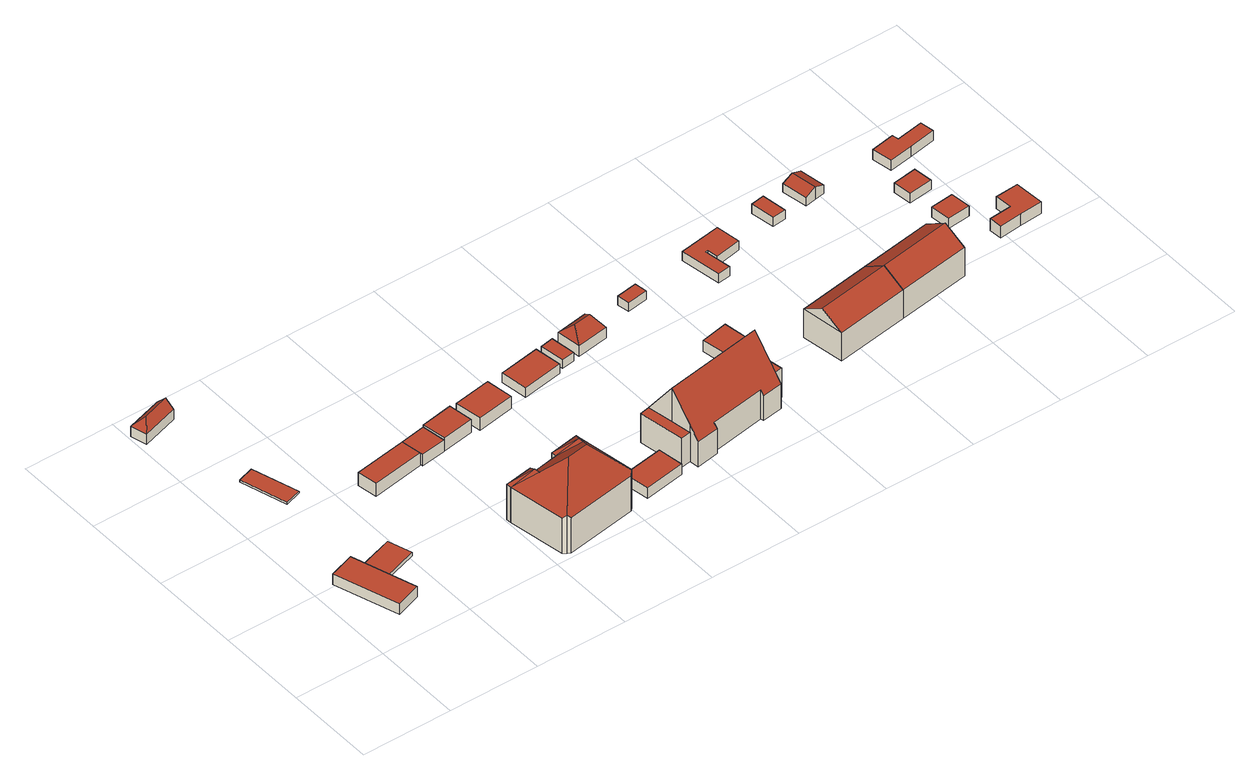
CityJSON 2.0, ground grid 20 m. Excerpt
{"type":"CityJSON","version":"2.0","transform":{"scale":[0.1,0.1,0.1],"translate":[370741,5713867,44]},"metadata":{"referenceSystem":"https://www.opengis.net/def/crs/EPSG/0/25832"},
"CityObjects":{
"building1":{"type":"Building","attributes":{"Geometrietyp2DReferenz":"3000","Gemeindeschluessel":"05513000","function":"31001_2463","roofType":"1000","measuredHeight":2.46},"address":[{"country":"Germany","locality":"Gelsenkirchen","thoroughfareNumber":"47","thoroughfareName":"Wiedehopfstraße"}],"geometry":[{"type":"Solid","lod":"2","boundaries":[[[[0,1,2,3]],[[4,5,1,0]],[[6,7,5,4]],[[3,2,7,6]],[[4,0,3,6]],[[1,5,7,2]]]],"semantics":{"surfaces":[{"type":"WallSurface"},{"type":"RoofSurface"},{"type":"GroundSurface"}],"values":[[0,0,0,0,1,2]]}}]},
"building2":{"type":"Building","attributes":{"Geometrietyp2DReferenz":"3000","Gemeindeschluessel":"05513000","function":"31001_1313","roofType":"9999","measuredHeight":0.875},"address":[{"country":"Germany","locality":"Gelsenkirchen","thoroughfareNumber":"47","thoroughfareName":"Wiedehopfstraße"}],"geometry":[{"type":"Solid","lod":"2","boundaries":[[[[8,9,10,11]],[[9,12,13,10]],[[8,14,12,9]],[[11,15,14,8]],[[10,13,15,11]],[[12,14,15,13]]]],"semantics":{"surfaces":[{"type":"RoofSurface"},{"type":"WallSurface"},{"type":"GroundSurface"}],"values":[[0,1,1,1,1,2]]}}]},
"building3":{"type":"Building","attributes":{"Geometrietyp2DReferenz":"3000","Gemeindeschluessel":"05513000","function":"31001_2140","roofType":"9999","measuredHeight":0.411},"address":[{"country":"Germany","locality":"Gelsenkirchen","thoroughfareNumber":"45","thoroughfareName":"Wiedehopfstraße"}],"geometry":[{"type":"Solid","lod":"2","boundaries":[[[[16,17,18,19]],[[17,20,21,18]],[[16,22,20,17]],[[19,23,22,16]],[[18,21,23,19]],[[20,22,23,21]]]],"semantics":{"surfaces":[{"type":"RoofSurface"},{"type":"WallSurface"},{"type":"GroundSurface"}],"values":[[0,1,1,1,1,2]]}}]},
"building4":{"type":"Building","attributes":{"Geometrietyp2DReferenz":"3000","Gemeindeschluessel":"05513000","function":"31001_2140","roofType":"5000","measuredHeight":4.24},"address":[{"country":"Germany","locality":"Gelsenkirchen","thoroughfareNumber":"45","thoroughfareName":"Wiedehopfstraße"}],"geometry":[{"type":"Solid","lod":"2","boundaries":[[[[24,25,26,27]],[[28,29,25,24]],[[30,31,29,28]],[[27,26,31,30]],[[24,32,28]],[[30,33,27]],[[27,33,32,24]],[[28,32,33,30]],[[25,29,31,26]]]],"semantics":{"surfaces":[{"type":"WallSurface"},{"type":"RoofSurface"},{"type":"GroundSurface"}],"values":[[0,0,0,0,1,0,1,1,2]]}}]},
"building5":{"type":"Building","attributes":{"Geometrietyp2DReferenz":"3000","Gemeindeschluessel":"05513000","function":"31001_1313","roofType":"1000","measuredHeight":3.12},"address":[{"country":"Germany","locality":"Gelsenkirchen","thoroughfareNumber":"3","thoroughfareName":"Neuer Weg"}],"geometry":[{"type":"Solid","lod":"2","boundaries":[[[[34,35,36,37]],[[38,39,35,34]],[[40,41,39,38]],[[37,36,41,40]],[[38,34,37,40]],[[35,39,41,36]]]],"semantics":{"surfaces":[{"type":"WallSurface"},{"type":"RoofSurface"},{"type":"GroundSurface"}],"values":[[0,0,0,0,1,2]]}}]},
"building6":{"type":"Building","attributes":{"Geometrietyp2DReferenz":"3000","Gemeindeschluessel":"05513000","function":"31001_1313","roofType":"1000","measuredHeight":2.69},"address":[{"country":"Germany","locality":"Gelsenkirchen","thoroughfareNumber":"3","thoroughfareName":"Neuer Weg"}],"geometry":[{"type":"Solid","lod":"2","boundaries":[[[[42,43,44,45]],[[46,47,43,42]],[[34,48,47,46]],[[37,49,48,34]],[[45,44,49,37]],[[34,46,42,45,37]],[[43,47,48,49,44]]]],"semantics":{"surfaces":[{"type":"WallSurface"},{"type":"RoofSurface"},{"type":"GroundSurface"}],"values":[[0,0,0,0,0,1,2]]}}]},
"building7":{"type":"Building","attributes":{"Gemeindeschluessel":"05513000","Geometrietyp2DReferenz":"3000","function":"31001_1010"},"address":[{"country":"Germany","locality":"Gelsenkirchen","thoroughfareNumber":"3","thoroughfareName":"Neuer Weg"}],"children":["building7-1","building7-2","building7-3"]},
"building7-1":{"type":"BuildingPart","attributes":{"roofType":"3200","measuredHeight":15.98,"storeysAboveGround":2},"parents":["building7"],"geometry":[{"type":"MultiSurface","lod":"2","boundaries":[[[50,51,52,53]],[[54,55,51,50]],[[56,57,55,54]],[[58,59,60,61]],[[62,63,64,65]],[[66,67,63,62]],[[68,69,67,66]],[[53,52,69,68]],[[70,50,53,68,66,71]],[[66,62,65,71]],[[56,54,50,70]],[[51,55,57,60,59,64,63,67,69,52]],[[61,60,57,56]],[[65,64,59,58]],[[72,70,71,73,58,61]],[[72,61,56]],[[65,58,73]]],"semantics":{"surfaces":[{"type":"WallSurface"},{"type":"RoofSurface"},{"type":"GroundSurface"},{"type":"ClosureSurface"}],"values":[0,0,0,0,0,0,0,0,1,1,1,2,3,3,1,3,3]}}]},
"building7-2":{"type":"BuildingPart","attributes":{"roofType":"3200","measuredHeight":12.13,"storeysAboveGround":2},"parents":["building7"],"geometry":[{"type":"Solid","lod":"2","boundaries":[[[[74,75,57,56]],[[76,77,75,74]],[[61,60,77,76]],[[74,56,78]],[[78,56,72]],[[61,78,72]],[[78,61,76]],[[76,74,78]],[[75,77,60,57]],[[56,57,60,61]],[[56,61,72]]]],"semantics":{"surfaces":[{"type":"WallSurface"},{"type":"RoofSurface"},{"type":"GroundSurface"},{"type":"ClosureSurface"}],"values":[[0,0,0,1,1,1,1,1,2,3,3]]}}]},
"building7-3":{"type":"BuildingPart","attributes":{"roofType":"3200","measuredHeight":12.04,"storeysAboveGround":2},"parents":["building7"],"geometry":[{"type":"Solid","lod":"2","boundaries":[[[[79,80,81,82]],[[65,64,80,79]],[[82,81,59,58]],[[83,58,73]],[[58,83,82]],[[65,83,73]],[[83,65,79]],[[79,82,83]],[[80,64,59,81]],[[58,59,64,65]],[[58,65,73]]]],"semantics":{"surfaces":[{"type":"WallSurface"},{"type":"RoofSurface"},{"type":"GroundSurface"},{"type":"ClosureSurface"}],"values":[[0,0,0,1,1,1,1,1,2,3,3]]}}]},
"building8":{"type":"Building","attributes":{"Geometrietyp2DReferenz":"3000","Gemeindeschluessel":"05513000","function":"31001_2140","roofType":"1000","measuredHeight":3.06},"address":[{"country":"Germany","locality":"Gelsenkirchen","thoroughfareNumber":"3","thoroughfareName":"Neuer Weg"}],"geometry":[{"type":"Solid","lod":"2","boundaries":[[[[84,85,86,87]],[[88,89,85,84]],[[90,91,89,88]],[[87,86,91,90]],[[88,84,87,90]],[[85,89,91,86]]]],"semantics":{"surfaces":[{"type":"WallSurface"},{"type":"RoofSurface"},{"type":"GroundSurface"}],"values":[[0,0,0,0,1,2]]}}]},
"building9":{"type":"Building","attributes":{"Geometrietyp2DReferenz":"3000","Gemeindeschluessel":"05513000","function":"31001_1313","roofType":"1000","measuredHeight":2.96},"address":[{"country":"Germany","locality":"Gelsenkirchen","thoroughfareNumber":"3","thoroughfareName":"Neuer Weg"}],"geometry":[{"type":"Solid","lod":"2","boundaries":[[[[92,93,94,95]],[[96,97,93,92]],[[98,99,97,96]],[[95,94,99,98]],[[96,92,95,98]],[[93,97,99,94]]]],"semantics":{"surfaces":[{"type":"WallSurface"},{"type":"RoofSurface"},{"type":"GroundSurface"}],"values":[[0,0,0,0,1,2]]}}]},
"building10":{"type":"Building","attributes":{"Geometrietyp2DReferenz":"3000","Gemeindeschluessel":"05513000","function":"31001_2463","roofType":"1000","measuredHeight":2.56},"address":[{"country":"Germany","locality":"Gelsenkirchen","thoroughfareNumber":"3","thoroughfareName":"Neuer Weg"}],"geometry":[{"type":"Solid","lod":"2","boundaries":[[[[100,101,102,103]],[[104,105,101,100]],[[106,107,105,104]],[[103,102,107,106]],[[104,100,103,106]],[[101,105,107,102]]]],"semantics":{"surfaces":[{"type":"WallSurface"},{"type":"RoofSurface"},{"type":"GroundSurface"}],"values":[[0,0,0,0,1,2]]}}]},
"building11":{"type":"Building","attributes":{"Geometrietyp2DReferenz":"3000","Gemeindeschluessel":"05513000","function":"31001_1313","roofType":"1000","measuredHeight":2.36},"address":[{"country":"Germany","locality":"Gelsenkirchen","thoroughfareNumber":"5","thoroughfareName":"Neuer Weg"}],"geometry":[{"type":"Solid","lod":"2","boundaries":[[[[108,109,110,111]],[[112,113,109,108]],[[114,115,113,112]],[[111,110,115,114]],[[112,108,111,114]],[[109,113,115,110]]]],"semantics":{"surfaces":[{"type":"WallSurface"},{"type":"RoofSurface"},{"type":"GroundSurface"}],"values":[[0,0,0,0,1,2]]}}]},
"building12":{"type":"Building","attributes":{"Geometrietyp2DReferenz":"3000","Gemeindeschluessel":"05513000","function":"31001_1313","roofType":"1000","measuredHeight":2.13},"address":[{"country":"Germany","locality":"Gelsenkirchen","thoroughfareNumber":"5","thoroughfareName":"Neuer Weg"}],"geometry":[{"type":"Solid","lod":"2","boundaries":[[[[116,117,118,119]],[[120,121,117,116]],[[122,123,121,120]],[[119,118,123,122]],[[120,116,119,122]],[[117,121,123,118]]]],"semantics":{"surfaces":[{"type":"WallSurface"},{"type":"RoofSurface"},{"type":"GroundSurface"}],"values":[[0,0,0,0,1,2]]}}]},
"building13":{"type":"Building","attributes":{"Gemeindeschluessel":"05513000","Geometrietyp2DReferenz":"3000","function":"31001_1010"},"address":[{"country":"Germany","locality":"Gelsenkirchen","thoroughfareNumber":"5","thoroughfareName":"Neuer Weg"}],"children":["building13-1","building13-2","building13-3"]},
"building13-1":{"type":"BuildingPart","attributes":{"roofType":"3100","measuredHeight":15.07,"storeysAboveGround":2},"parents":["building13"],"geometry":[{"type":"MultiSurface","lod":"2","boundaries":[[[124,125,126,127]],[[128,129,130,131]],[[132,133,134,135]],[[136,137,133,132]],[[138,139,137,136]],[[140,141,139,138]],[[142,143,141,140]],[[127,126,143,142]],[[128,131,144,145]],[[124,127,142,140,138,136,132,135,145,144]],[[125,146,130,129,147,134,133,137,139,141,143,126]],[[144,148,149,124]],[[149,148,146,125]],[[144,131,148]],[[146,148,131,130]],[[145,150,128]],[[150,147,129,128]],[[145,135,151,150]],[[147,150,151,134]]],"semantics":{"surfaces":[{"type":"WallSurface"},{"type":"RoofSurface"},{"type":"GroundSurface"},{"type":"ClosureSurface"}],"values":[0,0,0,0,0,0,0,0,1,1,2,0,3,0,3,0,3,0,3]}}]},
"building13-2":{"type":"BuildingPart","attributes":{"roofType":"1000","measuredHeight":6.95,"storeysAboveGround":2},"parents":["building13"],"geometry":[{"type":"MultiSurface","lod":"2","boundaries":[[[152,153,129,128]],[[154,155,153,152]],[[151,134,155,154]],[[154,152,128,151]],[[153,155,134,129]],[[150,128,129,147]],[[151,150,147,134]]],"semantics":{"surfaces":[{"type":"WallSurface"},{"type":"RoofSurface"},{"type":"GroundSurface"},{"type":"ClosureSurface"}],"values":[0,0,0,1,2,3,3]}}]},
"building13-3":{"type":"BuildingPart","attributes":{"roofType":"1000","measuredHeight":6.95,"storeysAboveGround":2},"parents":["building13"],"geometry":[{"type":"MultiSurface","lod":"2","boundaries":[[[131,130,156,157]],[[158,159,125,149]],[[157,156,159,158]],[[149,131,157,158]],[[130,125,159,156]],[[148,149,125,146]],[[131,148,146,130]]],"semantics":{"surfaces":[{"type":"WallSurface"},{"type":"RoofSurface"},{"type":"GroundSurface"},{"type":"ClosureSurface"}],"values":[0,0,0,1,2,3,3]}}]},
"building14":{"type":"Building","attributes":{"Geometrietyp2DReferenz":"3000","Gemeindeschluessel":"05513000","function":"31001_2140","roofType":"3200","measuredHeight":5.03},"address":[{"country":"Germany","locality":"Gelsenkirchen","thoroughfareNumber":"5","thoroughfareName":"Neuer Weg"}],"geometry":[{"type":"Solid","lod":"2","boundaries":[[[[160,161,162,163]],[[164,165,161,160]],[[166,167,165,164]],[[163,162,167,166]],[[160,168,164]],[[166,169,163]],[[163,169,168,160]],[[164,168,169,166]],[[161,165,167,162]]]],"semantics":{"surfaces":[{"type":"WallSurface"},{"type":"RoofSurface"},{"type":"GroundSurface"}],"values":[[0,0,0,0,1,1,1,1,2]]}}]},
"building15":{"type":"Building","attributes":{"Geometrietyp2DReferenz":"3000","Gemeindeschluessel":"05513000","function":"31001_2463","roofType":"1000","measuredHeight":2.71},"address":[{"country":"Germany","locality":"Gelsenkirchen","thoroughfareNumber":"5","thoroughfareName":"Neuer Weg"}],"geometry":[{"type":"Solid","lod":"2","boundaries":[[[[170,171,172,173]],[[174,175,171,170]],[[176,177,175,174]],[[173,172,177,176]],[[174,170,173,176]],[[171,175,177,172]]]],"semantics":{"surfaces":[{"type":"WallSurface"},{"type":"RoofSurface"},{"type":"GroundSurface"}],"values":[[0,0,0,0,1,2]]}}]},
"building16":{"type":"Building","attributes":{"Geometrietyp2DReferenz":"3000","Gemeindeschluessel":"05513000","function":"31001_1313","roofType":"1000","measuredHeight":2.04},"address":[{"country":"Germany","locality":"Gelsenkirchen","thoroughfareNumber":"5","thoroughfareName":"Neuer Weg"}],"geometry":[{"type":"Solid","lod":"2","boundaries":[[[[178,179,180,181]],[[182,183,179,178]],[[184,185,183,182]],[[181,180,185,184]],[[182,178,181,184]],[[179,183,185,180]]]],"semantics":{"surfaces":[{"type":"WallSurface"},{"type":"RoofSurface"},{"type":"GroundSurface"}],"values":[[0,0,0,0,1,2]]}}]},
"building17":{"type":"Building","attributes":{"Geometrietyp2DReferenz":"3000","Gemeindeschluessel":"05513000","function":"31001_1010","roofType":"3100","measuredHeight":9.82,"storeysAboveGround":2},"address":[{"country":"Germany","locality":"Gelsenkirchen","thoroughfareNumber":"7","thoroughfareName":"Neuer Weg"}],"geometry":[{"type":"Solid","lod":"2","boundaries":[[[[186,187,188,189]],[[190,191,187,186]],[[192,193,191,190]],[[189,188,193,192]],[[186,194,190]],[[192,195,189]],[[189,195,194,186]],[[190,194,195,192]],[[187,191,193,188]]]],"semantics":{"surfaces":[{"type":"WallSurface"},{"type":"RoofSurface"},{"type":"GroundSurface"}],"values":[[0,0,0,0,0,0,1,1,2]]}}]},
"building18":{"type":"Building","attributes":{"Geometrietyp2DReferenz":"3000","Gemeindeschluessel":"05513000","function":"31001_2140","roofType":"1000","measuredHeight":2.23},"address":[{"country":"Germany","locality":"Gelsenkirchen","thoroughfareNumber":"7","thoroughfareName":"Neuer Weg"}],"geometry":[{"type":"Solid","lod":"2","boundaries":[[[[196,197,198,199]],[[200,201,197,196]],[[202,203,201,200]],[[204,205,203,202]],[[206,207,205,204]],[[208,209,207,206]],[[210,211,209,208]],[[199,198,211,210]],[[208,206,204,202,200,196,199,210]],[[197,201,203,205,207,209,211,198]]]],"semantics":{"surfaces":[{"type":"WallSurface"},{"type":"RoofSurface"},{"type":"GroundSurface"}],"values":[[0,0,0,0,0,0,0,0,1,2]]}}]},
"building19":{"type":"Building","attributes":{"Geometrietyp2DReferenz":"3000","Gemeindeschluessel":"05513000","function":"31001_1010","roofType":"3100","measuredHeight":9.86,"storeysAboveGround":2},"address":[{"country":"Germany","locality":"Gelsenkirchen","thoroughfareNumber":"9","thoroughfareName":"Neuer Weg"}],"geometry":[{"type":"Solid","lod":"2","boundaries":[[[[189,188,212,213]],[[192,193,188,189]],[[214,215,193,192]],[[213,212,215,214]],[[189,195,192]],[[214,216,213]],[[213,216,195,189]],[[192,195,216,214]],[[188,193,215,212]]]],"semantics":{"surfaces":[{"type":"WallSurface"},{"type":"RoofSurface"},{"type":"GroundSurface"}],"values":[[0,0,0,0,0,0,1,1,2]]}}]},
"building20":{"type":"Building","attributes":{"Geometrietyp2DReferenz":"3000","Gemeindeschluessel":"05513000","function":"31001_1313","roofType":"1000","measuredHeight":2.17},"address":[{"country":"Germany","locality":"Gelsenkirchen","thoroughfareNumber":"9","thoroughfareName":"Neuer Weg"}],"geometry":[{"type":"Solid","lod":"2","boundaries":[[[[217,218,219,220]],[[221,222,218,217]],[[223,224,222,221]],[[220,219,224,223]],[[221,217,220,223]],[[218,222,224,219]]]],"semantics":{"surfaces":[{"type":"WallSurface"},{"type":"RoofSurface"},{"type":"GroundSurface"}],"values":[[0,0,0,0,1,2]]}}]},
"building21":{"type":"Building","attributes":{"Geometrietyp2DReferenz":"3000","Gemeindeschluessel":"05513000","function":"31001_1313","roofType":"3100","measuredHeight":3.05},"address":[{"country":"Germany","locality":"Gelsenkirchen","thoroughfareNumber":"9","thoroughfareName":"Neuer Weg"}],"geometry":[{"type":"Solid","lod":"2","boundaries":[[[[225,226,227,228]],[[229,230,226,225]],[[231,232,230,229]],[[233,234,232,231]],[[235,236,234,233]],[[237,238,236,235]],[[228,227,238,237]],[[229,225,228,231]],[[237,235,233,231,228]],[[226,230,232,234,236,238,227]]]],"semantics":{"surfaces":[{"type":"WallSurface"},{"type":"RoofSurface"},{"type":"GroundSurface"}],"values":[[0,0,0,0,0,0,0,1,1,2]]}}]},
"building22":{"type":"Building","attributes":{"Geometrietyp2DReferenz":"3000","Gemeindeschluessel":"05513000","function":"51009_1610","roofType":"1000","measuredHeight":2.47},"geometry":[{"type":"Solid","lod":"2","boundaries":[[[[239,240,241,242]],[[243,244,240,239]],[[245,246,244,243]],[[242,241,246,245]],[[243,239,242,245]],[[240,244,246,241]]]],"semantics":{"surfaces":[{"type":"WallSurface"},{"type":"RoofSurface"},{"type":"GroundSurface"}],"values":[[0,0,0,0,1,2]]}}]},
"building23":{"type":"Building","attributes":{"Geometrietyp2DReferenz":"3000","Gemeindeschluessel":"05513000","function":"31001_1313","roofType":"1000","measuredHeight":2.35},"geometry":[{"type":"Solid","lod":"2","boundaries":[[[[247,248,249,250]],[[251,252,248,247]],[[253,254,252,251]],[[250,249,254,253]],[[251,247,250,253]],[[248,252,254,249]]]],"semantics":{"surfaces":[{"type":"WallSurface"},{"type":"RoofSurface"},{"type":"GroundSurface"}],"values":[[0,0,0,0,1,2]]}}]},
"building24":{"type":"Building","attributes":{"Geometrietyp2DReferenz":"3000","Gemeindeschluessel":"05513000","function":"51009_1610","roofType":"1000","measuredHeight":2.82},"geometry":[{"type":"Solid","lod":"2","boundaries":[[[[255,256,257,258]],[[259,260,256,255]],[[261,262,260,259]],[[263,264,262,261]],[[265,266,264,263]],[[267,268,266,265]],[[258,257,268,267]],[[265,263,261,259,255,258,267]],[[256,260,262,264,266,268,257]]]],"semantics":{"surfaces":[{"type":"WallSurface"},{"type":"RoofSurface"},{"type":"GroundSurface"}],"values":[[0,0,0,0,0,0,0,1,2]]}}]},
"building25":{"type":"Building","attributes":{"Geometrietyp2DReferenz":"3000","Gemeindeschluessel":"05513000","function":"31001_1313","roofType":"1000","measuredHeight":2.43},"geometry":[{"type":"Solid","lod":"2","boundaries":[[[[269,270,271,272]],[[273,274,270,269]],[[275,276,274,273]],[[277,278,276,275]],[[279,280,278,277]],[[281,282,280,279]],[[272,271,282,281]],[[279,277,275,273,269,272,281]],[[270,274,276,278,280,282,271]]]],"semantics":{"surfaces":[{"type":"WallSurface"},{"type":"RoofSurface"},{"type":"GroundSurface"}],"values":[[0,0,0,0,0,0,0,1,2]]}}]}
},
"vertices":[
[144,83,32],[144,83,7],[99,223,7],[99,223,32],[89,65,32],[89,65,7],[44,205,32],[44,205,7],
[123,149,19],[204,175,19],[187,227,19],[106,201,19],[204,175,11],[187,227,11],[123,149,11],[106,201,11],
[114,429,12],[150,440,12],[119,542,12],[84,531,12],[150,440,8],[119,542,8],[114,429,8],[84,531,8],
[11,712,36],[11,712,12],[92,737,12],[92,737,36],[1,747,36],[1,747,12],[81,772,36],[81,772,12],[28,736,54],[87,754,54],
[368,364,41],[368,364,10],[361,408,10],[361,408,41],[253,346,41],[253,346,10],[246,390,41],[246,390,10],
[424,365,41],[424,365,14],[416,417,14],[416,417,41],[369,357,41],[369,357,14],[368,364,14],[361,408,14],
[430,9,101],[430,9,10],[437,5,10],[437,5,94],[423,14,94],[423,14,10],[402,139,94],[402,139,10],[520,158,94],[520,158,10],[465,149,10],[465,149,94],[606,44,94],[606,44,10],[585,168,10],[585,168,94],[600,37,101],[600,37,10],[594,30,94],[594,30,10],[483,73,170],[530,80,170],[442,106,132],[558,126,131],
[401,150,94],[401,150,10],[463,160,94],[463,160,10],[441,119,132],
[584,180,94],[584,180,10],[519,169,10],[519,169,94],[557,137,131],
[495,376,45],[495,376,14],[487,429,14],[487,429,45],[425,365,45],[425,365,14],[417,418,45],[417,418,14],
[593,384,43],[593,384,14],[584,443,14],[584,443,43],[511,371,43],[511,371,14],[502,430,43],[502,430,14],
[726,51,38],[726,51,13],[718,107,13],[718,107,38],[637,37,38],[637,37,13],[628,93,38],[628,93,13],
[720,404,39],[720,404,16],[711,463,16],[711,463,39],[631,390,39],[631,390,16],[622,449,39],[622,449,16],
[761,416,37],[761,416,16],[753,470,16],[753,470,37],[732,412,37],[732,412,16],[724,465,37],[724,465,16],
[759,69,102],[759,69,14],[762,49,14],[762,49,73],[959,205,84],[959,205,14],[742,170,14],[742,170,84],[979,84,73],[979,84,14],[976,104,14],[976,104,102],[934,77,73],[934,77,14],[932,84,84],[932,84,14],[810,64,84],[810,64,14],[812,57,73],[812,57,14],[752,113,165],[968,148,165],[752,113,14],[968,148,14],[752,113,84],[759,69,84],[968,148,84],[976,104,84],
[982,209,84],[982,209,14],[999,108,84],[999,108,14],
[721,166,14],[721,166,84],[737,65,84],[737,65,14],
[777,420,41],[777,420,16],[847,431,16],[847,431,41],[769,473,41],[769,473,16],[839,484,41],[839,484,16],[789,449,66],[828,455,66],
[1031,248,42],[1031,248,15],[1022,305,15],[1022,305,42],[973,238,42],[973,238,15],[963,294,42],[963,294,15],
[969,470,37],[969,470,16],[965,497,16],[965,497,37],[923,463,37],[923,463,16],[919,490,37],[919,490,16],
[1148,122,80],[1148,122,12],[1308,147,12],[1308,147,80],[1133,216,80],[1133,216,12],[1293,241,80],[1293,241,12],[1140,169,110],[1301,194,110],
[1192,483,29],[1192,483,7],[1184,537,7],[1184,537,29],[1134,473,29],[1134,473,7],[1131,497,29],[1131,497,7],[1126,496,29],[1126,496,7],[1135,437,29],[1135,437,7],[1107,433,29],[1107,433,7],[1093,523,29],[1093,523,7],
[1468,171,12],[1468,171,80],[1453,266,80],[1453,266,12],[1461,219,110],
[1312,501,27],[1312,501,5],[1304,556,5],[1304,556,27],[1282,498,27],[1282,498,5],[1274,551,27],[1274,551,5],
[1364,506,25],[1364,506,5],[1388,510,5],[1388,510,35],[1355,563,25],[1355,563,5],[1379,567,35],[1379,567,5],[1402,571,25],[1402,571,5],[1409,527,25],[1409,527,5],[1411,514,25],[1411,514,5],
[1581,304,29],[1581,304,5],[1576,348,5],[1576,348,29],[1531,299,29],[1531,299,5],[1526,343,29],[1526,343,5],
[1571,403,28],[1571,403,5],[1566,445,5],[1566,445,28],[1518,397,28],[1518,397,5],[1513,438,28],[1513,438,5],
[1632,289,34],[1632,289,6],[1635,252,6],[1635,252,34],[1683,293,34],[1683,293,6],[1688,228,34],[1688,228,6],[1638,224,34],[1638,224,6],[1588,219,34],[1588,219,6],[1586,248,34],[1586,248,6],
[1592,527,31],[1592,527,7],[1589,541,7],[1589,541,31],[1651,537,31],[1651,537,7],[1656,506,31],[1656,506,7],[1597,496,31],[1597,496,7],[1545,487,31],[1545,487,7],[1537,532,31],[1537,532,7]
]}
